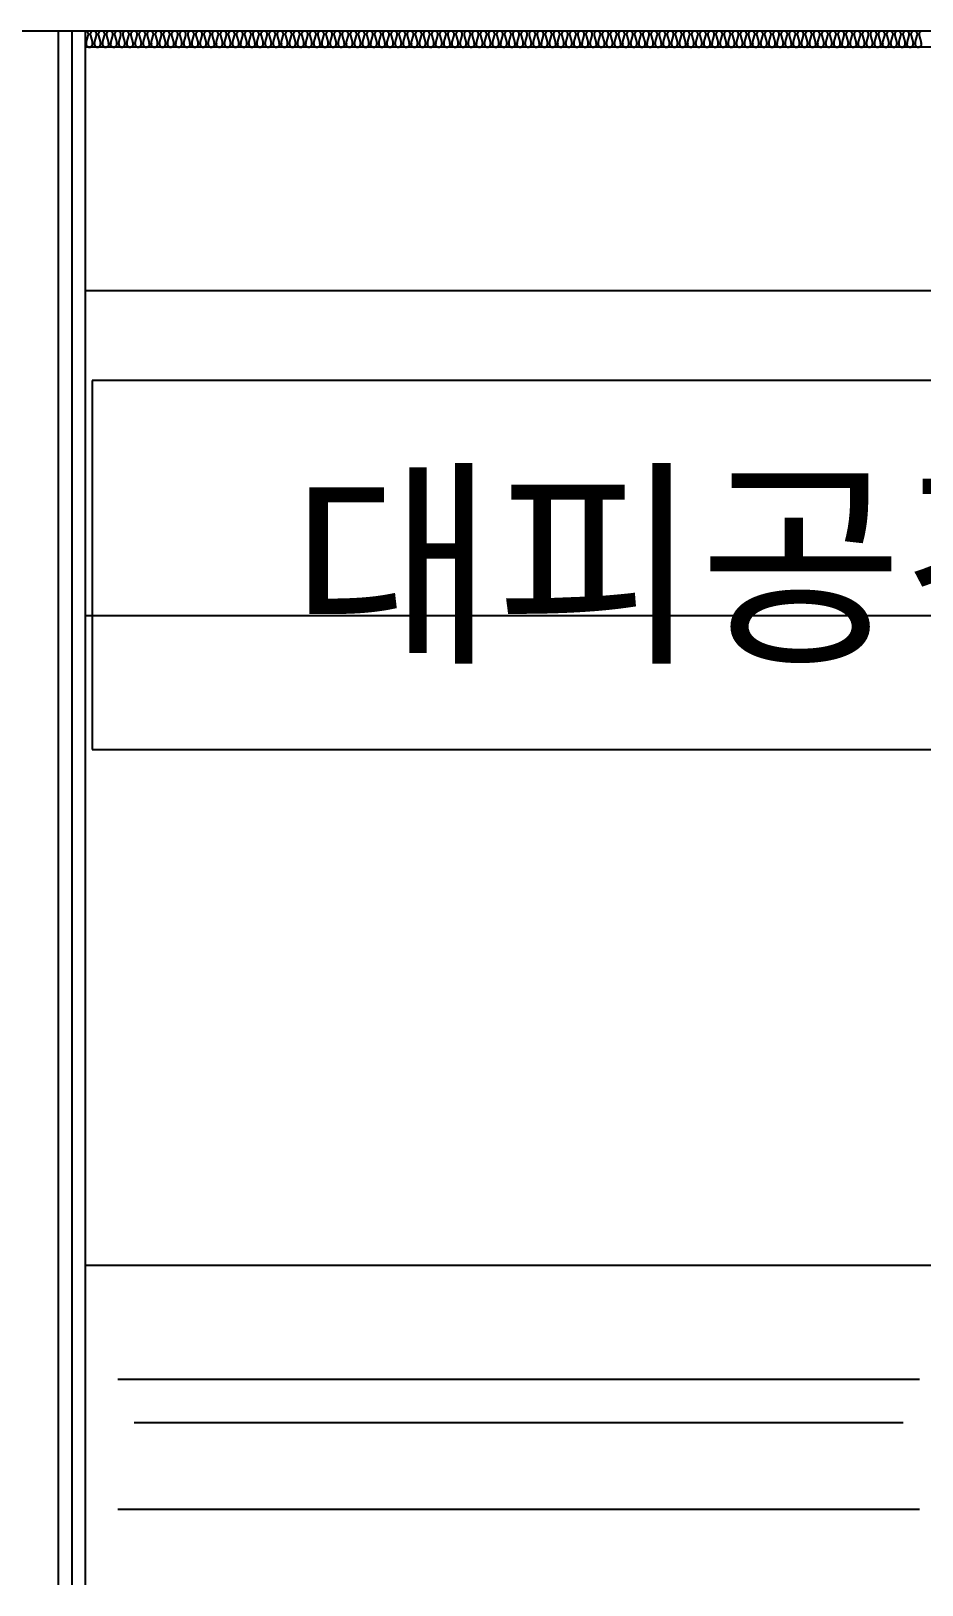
# Model space of a CAD drawing. Header units: millimetres. Extents: x 836 to 24182, y 1037 to 15910.
# Drawn here: x 21664 to 22897, y 13742 to 15895 of the extents above; entities that cross this region are included whole.
import ezdxf
from ezdxf.enums import TextEntityAlignment as Align

# ---------------------------------------------------------------- set-up
doc = ezdxf.new("R2010")
doc.units = ezdxf.units.MM
for name, color, linetype in [('A_TXT', 250, 'Continuous'), ('LEGN', 7, 'Continuous'), ('주동원본-1$0$A_DOOR', 5, 'Continuous'), ('주동원본-1$0$A_DRY', 5, 'Continuous'), ('주동원본-1$0$A_HAT_P', 179, 'Continuous'), ('주동원본-1$0$A_INS', 8, 'Continuous'), ('주동원본-1$0$AS_CON', 10, 'Continuous')]:
    doc.layers.add(name, color=color, linetype=linetype)
doc.styles.add('돋음', font='')
doc.styles.get('돋음').set_extended_font_data('Dotum')

msp = doc.modelspace()

# ---------------------------------------------------------------- linework, layer by layer
at = {"layer": 'LEGN'}
for p, q in [((23499.6, 15410.9), (21748.5, 15410.9)), ((21748.5, 15410.9), (21748.5, 14899.8)), ((21748.5, 14899.8), (23499.6, 14899.8))]:
    msp.add_line(p, q, dxfattribs=at)
at = {"layer": '주동원본-1$0$A_DOOR', "color": 8}
for p, q in [((21783.8, 14027.5), (22893.8, 14027.5)), ((21806.3, 13967.5), (22871.3, 13967.5)), ((21783.8, 13847.5), (22893.8, 13847.5))]:
    msp.add_line(p, q, dxfattribs=at)
at = {"layer": '주동원본-1$0$A_DRY'}
for p, q in [((21701.3, 15895), (21701.3, 13742.5)), ((21738.8, 15895), (21738.8, 13742.5))]:
    msp.add_line(p, q, dxfattribs=at)
at = {"layer": '주동원본-1$0$A_DRY', "color": 8}
msp.add_line((21720.1, 15895), (21720.1, 13742.5), dxfattribs=at)
at = {"layer": '주동원본-1$0$A_HAT_P', "ltscale": 0.7}
for p, q in [((23516.3, 15535), (21738.8, 15535)), ((23516.3, 15085), (21738.8, 15085)), ((23516.3, 14185), (21738.8, 14185))]:
    msp.add_line(p, q, dxfattribs=at)
at = {"layer": '주동원본-1$0$A_INS', "ltscale": 0.7}
for p, q in [((21740.2, 15878.6), (21743, 15888.9)), ((21745.9, 15888.9), (21748.7, 15878.6)), ((21751.5, 15878.6), (21754.3, 15888.9)), ((21757.1, 15888.9), (21759.9, 15878.6)), ((21762.7, 15878.6), (21765.5, 15888.9)), ((21768.4, 15888.9), (21771.2, 15878.6)), ((21774, 15878.6), (21776.8, 15888.9)), ((21779.6, 15888.9), (21782.4, 15878.6)), ((21785.2, 15878.6), (21788, 15888.9)), ((21790.9, 15888.9), (21793.7, 15878.6)), ((21796.5, 15878.6), (21799.3, 15888.9)), ((21802.1, 15888.9), (21804.9, 15878.6)), ((21807.7, 15878.6), (21810.5, 15888.9)), ((21813.4, 15888.9), (21816.2, 15878.6)), ((21819, 15878.6), (21821.8, 15888.9)), ((21824.6, 15888.9), (21827.4, 15878.6)), ((21830.2, 15878.6), (21833, 15888.9)), ((21835.9, 15888.9), (21838.7, 15878.6)), ((21841.5, 15878.6), (21844.3, 15888.9)), ((21847.1, 15888.9), (21849.9, 15878.6)), ((21852.7, 15878.6), (21855.5, 15888.9)), ((21858.4, 15888.9), (21861.2, 15878.6)), ((21864, 15878.6), (21866.8, 15888.9)), ((21869.6, 15888.9), (21872.4, 15878.6)), ((21875.2, 15878.6), (21878, 15888.9)), ((21880.9, 15888.9), (21883.7, 15878.6)), ((21886.5, 15878.6), (21889.3, 15888.9)), ((21892.1, 15888.9), (21894.9, 15878.6)), ((21897.7, 15878.6), (21900.5, 15888.9)), ((21903.4, 15888.9), (21906.2, 15878.6)), ((21909, 15878.6), (21911.8, 15888.9)), ((21914.6, 15888.9), (21917.4, 15878.6)), ((21920.2, 15878.6), (21923, 15888.9)), ((21925.9, 15888.9), (21928.7, 15878.6)), ((21931.5, 15878.6), (21934.3, 15888.9)), ((21937.1, 15888.9), (21939.9, 15878.6)), ((21942.7, 15878.6), (21945.5, 15888.9)), ((21948.4, 15888.9), (21951.2, 15878.6)), ((21954, 15878.6), (21956.8, 15888.9)), ((21959.6, 15888.9), (21962.4, 15878.6)), ((21965.2, 15878.6), (21968, 15888.9)), ((21970.9, 15888.9), (21973.7, 15878.6)), ((21976.5, 15878.6), (21979.3, 15888.9)), ((21982.1, 15888.9), (21984.9, 15878.6)), ((21987.7, 15878.6), (21990.5, 15888.9)), ((21993.4, 15888.9), (21996.2, 15878.6)), ((21999, 15878.6), (22001.8, 15888.9)), ((22004.6, 15888.9), (22007.4, 15878.6)), ((22010.2, 15878.6), (22013, 15888.9)), ((22015.9, 15888.9), (22018.7, 15878.6)), ((22021.5, 15878.6), (22024.3, 15888.9)), ((22027.1, 15888.9), (22029.9, 15878.6)), ((22032.7, 15878.6), (22035.5, 15888.9)), ((22038.4, 15888.9), (22041.2, 15878.6)), ((22044, 15878.6), (22046.8, 15888.9)), ((22049.6, 15888.9), (22052.4, 15878.6)), ((22055.2, 15878.6), (22058, 15888.9)), ((22060.9, 15888.9), (22063.7, 15878.6)), ((22066.5, 15878.6), (22069.3, 15888.9)), ((22072.1, 15888.9), (22074.9, 15878.6)), ((22077.7, 15878.6), (22080.5, 15888.9)), ((22083.4, 15888.9), (22086.2, 15878.6)), ((22089, 15878.6), (22091.8, 15888.9)), ((22094.6, 15888.9), (22097.4, 15878.6)), ((22100.2, 15878.6), (22103, 15888.9)), ((22105.9, 15888.9), (22108.7, 15878.6)), ((22111.5, 15878.6), (22114.3, 15888.9)), ((22117.1, 15888.9), (22119.9, 15878.6)), ((22122.7, 15878.6), (22125.5, 15888.9)), ((22128.4, 15888.9), (22131.2, 15878.6)), ((22134, 15878.6), (22136.8, 15888.9)), ((22139.6, 15888.9), (22142.4, 15878.6)), ((22145.2, 15878.6), (22148, 15888.9)), ((22150.9, 15888.9), (22153.7, 15878.6)), ((22156.5, 15878.6), (22159.3, 15888.9)), ((22162.1, 15888.9), (22164.9, 15878.6)), ((22167.7, 15878.6), (22170.5, 15888.9)), ((22173.4, 15888.9), (22176.2, 15878.6)), ((22179, 15878.6), (22181.8, 15888.9)), ((22184.6, 15888.9), (22187.4, 15878.6)), ((22190.2, 15878.6), (22193, 15888.9)), ((22195.9, 15888.9), (22198.7, 15878.6)), ((22201.5, 15878.6), (22204.3, 15888.9)), ((22207.1, 15888.9), (22209.9, 15878.6)), ((22212.7, 15878.6), (22215.5, 15888.9)), ((22218.4, 15888.9), (22221.2, 15878.6)), ((22224, 15878.6), (22226.8, 15888.9)), ((22229.6, 15888.9), (22232.4, 15878.6)), ((22235.2, 15878.6), (22238, 15888.9)), ((22240.9, 15888.9), (22243.7, 15878.6)), ((22246.5, 15878.6), (22249.3, 15888.9)), ((22252.1, 15888.9), (22254.9, 15878.6)), ((22257.7, 15878.6), (22260.5, 15888.9)), ((22263.4, 15888.9), (22266.2, 15878.6)), ((22269, 15878.6), (22271.8, 15888.9)), ((22274.6, 15888.9), (22277.4, 15878.6)), ((22280.2, 15878.6), (22283, 15888.9)), ((22285.9, 15888.9), (22288.7, 15878.6)), ((22291.5, 15878.6), (22294.3, 15888.9)), ((22297.1, 15888.9), (22299.9, 15878.6)), ((22302.7, 15878.6), (22305.5, 15888.9)), ((22308.4, 15888.9), (22311.2, 15878.6)), ((22314, 15878.6), (22316.8, 15888.9)), ((22319.6, 15888.9), (22322.4, 15878.6)), ((22325.2, 15878.6), (22328, 15888.9)), ((22330.9, 15888.9), (22333.7, 15878.6)), ((22336.5, 15878.6), (22339.3, 15888.9)), ((22342.1, 15888.9), (22344.9, 15878.6)), ((22347.7, 15878.6), (22350.5, 15888.9)), ((22353.4, 15888.9), (22356.2, 15878.6)), ((22359, 15878.6), (22361.8, 15888.9)), ((22364.6, 15888.9), (22367.4, 15878.6)), ((22370.2, 15878.6), (22373, 15888.9)), ((22375.9, 15888.9), (22378.7, 15878.6)), ((22381.5, 15878.6), (22384.3, 15888.9)), ((22387.1, 15888.9), (22389.9, 15878.6)), ((22392.7, 15878.6), (22395.5, 15888.9)), ((22398.4, 15888.9), (22401.2, 15878.6)), ((22404, 15878.6), (22406.8, 15888.9)), ((22409.6, 15888.9), (22412.4, 15878.6)), ((22415.2, 15878.6), (22418, 15888.9)), ((22420.9, 15888.9), (22423.7, 15878.6)), ((22426.5, 15878.6), (22429.3, 15888.9)), ((22432.1, 15888.9), (22434.9, 15878.6)), ((22437.7, 15878.6), (22440.5, 15888.9)), ((22443.4, 15888.9), (22446.2, 15878.6)), ((22449, 15878.6), (22451.8, 15888.9)), ((22454.6, 15888.9), (22457.4, 15878.6)), ((22460.2, 15878.6), (22463, 15888.9)), ((22465.9, 15888.9), (22468.7, 15878.6)), ((22471.5, 15878.6), (22474.3, 15888.9)), ((22477.1, 15888.9), (22479.9, 15878.6)), ((22482.7, 15878.6), (22485.5, 15888.9)), ((22488.4, 15888.9), (22491.2, 15878.6)), ((22494, 15878.6), (22496.8, 15888.9)), ((22499.6, 15888.9), (22502.4, 15878.6)), ((22505.2, 15878.6), (22508, 15888.9)), ((22510.9, 15888.9), (22513.7, 15878.6)), ((22516.5, 15878.6), (22519.3, 15888.9)), ((22522.1, 15888.9), (22524.9, 15878.6)), ((22527.7, 15878.6), (22530.5, 15888.9)), ((22533.4, 15888.9), (22536.2, 15878.6)), ((22539, 15878.6), (22541.8, 15888.9)), ((22544.6, 15888.9), (22547.4, 15878.6)), ((22550.2, 15878.6), (22553, 15888.9)), ((22555.9, 15888.9), (22558.7, 15878.6)), ((22561.5, 15878.6), (22564.3, 15888.9)), ((22567.1, 15888.9), (22569.9, 15878.6)), ((22572.7, 15878.6), (22575.5, 15888.9)), ((22578.4, 15888.9), (22581.2, 15878.6)), ((22584, 15878.6), (22586.8, 15888.9)), ((22589.6, 15888.9), (22592.4, 15878.6)), ((22595.2, 15878.6), (22598, 15888.9)), ((22600.9, 15888.9), (22603.7, 15878.6)), ((22606.5, 15878.6), (22609.3, 15888.9)), ((22612.1, 15888.9), (22614.9, 15878.6)), ((22617.7, 15878.6), (22620.5, 15888.9)), ((22623.4, 15888.9), (22626.2, 15878.6)), ((22629, 15878.6), (22631.8, 15888.9)), ((22634.6, 15888.9), (22637.4, 15878.6)), ((22640.2, 15878.6), (22643, 15888.9)), ((22645.9, 15888.9), (22648.7, 15878.6)), ((22651.5, 15878.6), (22654.3, 15888.9)), ((22657.1, 15888.9), (22659.9, 15878.6)), ((22662.7, 15878.6), (22665.5, 15888.9)), ((22668.4, 15888.9), (22671.2, 15878.6)), ((22674, 15878.6), (22676.8, 15888.9)), ((22679.6, 15888.9), (22682.4, 15878.6)), ((22685.2, 15878.6), (22688, 15888.9)), ((22690.9, 15888.9), (22693.7, 15878.6)), ((22696.5, 15878.6), (22699.3, 15888.9)), ((22702.1, 15888.9), (22704.9, 15878.6)), ((22707.7, 15878.6), (22710.5, 15888.9)), ((22713.4, 15888.9), (22716.2, 15878.6)), ((22719, 15878.6), (22721.8, 15888.9)), ((22724.6, 15888.9), (22727.4, 15878.6)), ((22730.2, 15878.6), (22733, 15888.9)), ((22735.9, 15888.9), (22738.7, 15878.6)), ((22741.5, 15878.6), (22744.3, 15888.9)), ((22747.1, 15888.9), (22749.9, 15878.6)), ((22752.7, 15878.6), (22755.5, 15888.9)), ((22758.4, 15888.9), (22761.2, 15878.6)), ((22764, 15878.6), (22766.8, 15888.9)), ((22769.6, 15888.9), (22772.4, 15878.6)), ((22775.2, 15878.6), (22778, 15888.9)), ((22780.9, 15888.9), (22783.7, 15878.6)), ((22786.5, 15878.6), (22789.3, 15888.9)), ((22792.1, 15888.9), (22794.9, 15878.6)), ((22797.7, 15878.6), (22800.5, 15888.9)), ((22803.4, 15888.9), (22806.2, 15878.6)), ((22809, 15878.6), (22811.8, 15888.9)), ((22814.6, 15888.9), (22817.4, 15878.6)), ((22820.2, 15878.6), (22823, 15888.9)), ((22825.9, 15888.9), (22828.7, 15878.6)), ((22831.5, 15878.6), (22834.3, 15888.9)), ((22837.1, 15888.9), (22839.9, 15878.6)), ((22842.7, 15878.6), (22845.5, 15888.9)), ((22848.4, 15888.9), (22851.2, 15878.6)), ((22854, 15878.6), (22856.8, 15888.9)), ((22859.6, 15888.9), (22862.4, 15878.6)), ((22865.2, 15878.6), (22868, 15888.9)), ((22870.9, 15888.9), (22873.7, 15878.6)), ((22876.5, 15878.6), (22879.3, 15888.9)), ((22882.1, 15888.9), (22884.9, 15878.6)), ((22887.7, 15878.6), (22890.5, 15888.9)), ((22893.4, 15888.9), (22896.2, 15878.6))]:
    msp.add_line(p, q, dxfattribs=at)
at = {"layer": '주동원본-1$0$A_INS', "ltscale": 0.5}
msp.add_line((23516.3, 15872.5), (21738.8, 15872.5), dxfattribs=at)
at = {"layer": '주동원본-1$0$A_INS', "ltscale": 0.7}
for centre, start, end in [((21738.8, 15890.5), 339.2211, 89.9931), ((21750.1, 15890.5), 90.0069, 200.7789), ((21750.1, 15890.5), 339.2211, 89.9931), ((21761.3, 15890.5), 90.0069, 200.7789), ((21761.3, 15890.5), 339.2211, 89.9931), ((21772.6, 15890.5), 90.0069, 200.7789), ((21772.6, 15890.5), 339.2211, 89.9931), ((21783.8, 15890.5), 90.0069, 200.7789), ((21783.8, 15890.5), 339.2211, 89.9931), ((21795.1, 15890.5), 90.0069, 200.7789), ((21795.1, 15890.5), 339.2211, 89.9931), ((21806.3, 15890.5), 90.0069, 200.7789), ((21806.3, 15890.5), 339.2211, 89.9931), ((21817.6, 15890.5), 90.0069, 200.7789), ((21817.6, 15890.5), 339.2211, 89.9931), ((21828.8, 15890.5), 90.0069, 200.7789), ((21828.8, 15890.5), 339.2211, 89.9931), ((21840.1, 15890.5), 90.0069, 200.7789), ((21840.1, 15890.5), 339.2211, 89.9931), ((21851.3, 15890.5), 90.0069, 200.7789), ((21851.3, 15890.5), 339.2211, 89.9931), ((21862.6, 15890.5), 90.0069, 200.7789), ((21862.6, 15890.5), 339.2211, 89.9931), ((21873.8, 15890.5), 90.0069, 200.7789), ((21873.8, 15890.5), 339.2211, 89.9931), ((21885.1, 15890.5), 90.0069, 200.7789), ((21885.1, 15890.5), 339.2211, 89.9931), ((21896.3, 15890.5), 90.0069, 200.7789), ((21896.3, 15890.5), 339.2211, 89.9931), ((21907.6, 15890.5), 90.0069, 200.7789), ((21907.6, 15890.5), 339.2211, 89.9931), ((21918.8, 15890.5), 90.0069, 200.7789), ((21918.8, 15890.5), 339.2211, 89.9931), ((21930.1, 15890.5), 90.0069, 200.7789), ((21930.1, 15890.5), 339.2211, 89.9931), ((21941.3, 15890.5), 90.0069, 200.7789), ((21941.3, 15890.5), 339.2211, 89.9931), ((21952.6, 15890.5), 90.0069, 200.7789), ((21952.6, 15890.5), 339.2211, 89.9931), ((21963.8, 15890.5), 90.0069, 200.7789), ((21963.8, 15890.5), 339.2211, 89.9931), ((21975.1, 15890.5), 90.0069, 200.7789), ((21975.1, 15890.5), 339.2211, 89.9931), ((21986.3, 15890.5), 90.0069, 200.7789), ((21986.3, 15890.5), 339.2211, 89.9931), ((21997.6, 15890.5), 90.0069, 200.7789), ((21997.6, 15890.5), 339.2211, 89.9931), ((22008.8, 15890.5), 90.0069, 200.7789), ((22008.8, 15890.5), 339.2211, 89.9931), ((22020.1, 15890.5), 90.0069, 200.7789), ((22020.1, 15890.5), 339.2211, 89.9931), ((22031.3, 15890.5), 90.0069, 200.7789), ((22031.3, 15890.5), 339.2211, 89.9931), ((22042.6, 15890.5), 90.0069, 200.7789), ((22042.6, 15890.5), 339.2211, 89.9931), ((22053.8, 15890.5), 90.0069, 200.7789), ((22053.8, 15890.5), 339.2211, 89.9931), ((22065.1, 15890.5), 90.0069, 200.7789), ((22065.1, 15890.5), 339.2211, 89.9931), ((22076.3, 15890.5), 90.0069, 200.7789), ((22076.3, 15890.5), 339.2211, 89.9931), ((22087.6, 15890.5), 90.0069, 200.7789), ((22087.6, 15890.5), 339.2211, 89.9931), ((22098.8, 15890.5), 90.0069, 200.7789), ((22098.8, 15890.5), 339.2211, 89.9931), ((22110.1, 15890.5), 90.0069, 200.7789), ((22110.1, 15890.5), 339.2211, 89.9931), ((22121.3, 15890.5), 90.0069, 200.7789), ((22121.3, 15890.5), 339.2211, 89.9931), ((22132.6, 15890.5), 90.0069, 200.7789), ((22132.6, 15890.5), 339.2211, 89.9931), ((22143.8, 15890.5), 90.0069, 200.7789), ((22143.8, 15890.5), 339.2211, 89.9931), ((22155.1, 15890.5), 90.0069, 200.7789), ((22155.1, 15890.5), 339.2211, 89.9931), ((22166.3, 15890.5), 90.0069, 200.7789), ((22166.3, 15890.5), 339.2211, 89.9931), ((22177.6, 15890.5), 90.0069, 200.7789), ((22177.6, 15890.5), 339.2211, 89.9931), ((22188.8, 15890.5), 90.0069, 200.7789), ((22188.8, 15890.5), 339.2211, 89.9931), ((22200.1, 15890.5), 90.0069, 200.7789), ((22200.1, 15890.5), 339.2211, 89.9931), ((22211.3, 15890.5), 90.0069, 200.7789), ((22211.3, 15890.5), 339.2211, 89.9931), ((22222.6, 15890.5), 90.0069, 200.7789), ((22222.6, 15890.5), 339.2211, 89.9931), ((22233.8, 15890.5), 90.0069, 200.7789), ((22233.8, 15890.5), 339.2211, 89.9931), ((22245.1, 15890.5), 90.0069, 200.7789), ((22245.1, 15890.5), 339.2211, 89.9931), ((22256.3, 15890.5), 90.0069, 200.7789), ((22256.3, 15890.5), 339.2211, 89.9931), ((22267.6, 15890.5), 90.0069, 200.7789), ((22267.6, 15890.5), 339.2211, 89.9931), ((22278.8, 15890.5), 90.0069, 200.7789), ((22278.8, 15890.5), 339.2211, 89.9931), ((22290.1, 15890.5), 90.0069, 200.7789), ((22290.1, 15890.5), 339.2211, 89.9931), ((22301.3, 15890.5), 90.0069, 200.7789), ((22301.3, 15890.5), 339.2211, 89.9931), ((22312.6, 15890.5), 90.0069, 200.7789), ((22312.6, 15890.5), 339.2211, 89.9931), ((22323.8, 15890.5), 90.0069, 200.7789), ((22323.8, 15890.5), 339.2211, 89.9931), ((22335.1, 15890.5), 90.0069, 200.7789), ((22335.1, 15890.5), 339.2211, 89.9931), ((22346.3, 15890.5), 90.0069, 200.7789), ((22346.3, 15890.5), 339.2211, 89.9931), ((22357.6, 15890.5), 90.0069, 200.7789), ((22357.6, 15890.5), 339.2211, 89.9931), ((22368.8, 15890.5), 90.0069, 200.7789), ((22368.8, 15890.5), 339.2211, 89.9931), ((22380.1, 15890.5), 90.0069, 200.7789), ((22380.1, 15890.5), 339.2211, 89.9931), ((22391.3, 15890.5), 90.0069, 200.7789), ((22391.3, 15890.5), 339.2211, 89.9931), ((22402.6, 15890.5), 90.0069, 200.7789), ((22402.6, 15890.5), 339.2211, 89.9931), ((22413.8, 15890.5), 90.0069, 200.7789), ((22413.8, 15890.5), 339.2211, 89.9931), ((22425.1, 15890.5), 90.0069, 200.7789), ((22425.1, 15890.5), 339.2211, 89.9931), ((22436.3, 15890.5), 90.0069, 200.7789), ((22436.3, 15890.5), 339.2211, 89.9931), ((22447.6, 15890.5), 90.0069, 200.7789), ((22447.6, 15890.5), 339.2211, 89.9931), ((22458.8, 15890.5), 90.0069, 200.7789), ((22458.8, 15890.5), 339.2211, 89.9931), ((22470.1, 15890.5), 90.0069, 200.7789), ((22470.1, 15890.5), 339.2211, 89.9931), ((22481.3, 15890.5), 90.0069, 200.7789), ((22481.3, 15890.5), 339.2211, 89.9931), ((22492.6, 15890.5), 90.0069, 200.7789), ((22492.6, 15890.5), 339.2211, 89.9931), ((22503.8, 15890.5), 90.0069, 200.7789), ((22503.8, 15890.5), 339.2211, 89.9931), ((22515.1, 15890.5), 90.0069, 200.7789), ((22515.1, 15890.5), 339.2211, 89.9931), ((22526.3, 15890.5), 90.0069, 200.7789), ((22526.3, 15890.5), 339.2211, 89.9931), ((22537.6, 15890.5), 90.0069, 200.7789), ((22537.6, 15890.5), 339.2211, 89.9931), ((22548.8, 15890.5), 90.0069, 200.7789), ((22548.8, 15890.5), 339.2211, 89.9931), ((22560.1, 15890.5), 90.0069, 200.7789), ((22560.1, 15890.5), 339.2211, 89.9931), ((22571.3, 15890.5), 90.0069, 200.7789), ((22571.3, 15890.5), 339.2211, 89.9931), ((22582.6, 15890.5), 90.0069, 200.7789), ((22582.6, 15890.5), 339.2211, 89.9931), ((22593.8, 15890.5), 90.0069, 200.7789), ((22593.8, 15890.5), 339.2211, 89.9931), ((22605.1, 15890.5), 90.0069, 200.7789), ((22605.1, 15890.5), 339.2211, 89.9931), ((22616.3, 15890.5), 90.0069, 200.7789), ((22616.3, 15890.5), 339.2211, 89.9931), ((22627.6, 15890.5), 90.0069, 200.7789), ((22627.6, 15890.5), 339.2211, 89.9931), ((22638.8, 15890.5), 90.0069, 200.7789), ((22638.8, 15890.5), 339.2211, 89.9931), ((22650.1, 15890.5), 90.0069, 200.7789), ((22650.1, 15890.5), 339.2211, 89.9931), ((22661.3, 15890.5), 90.0069, 200.7789), ((22661.3, 15890.5), 339.2211, 89.9931), ((22672.6, 15890.5), 90.0069, 200.7789), ((22672.6, 15890.5), 339.2211, 89.9931), ((22683.8, 15890.5), 90.0069, 200.7789), ((22683.8, 15890.5), 339.2211, 89.9931), ((22695.1, 15890.5), 90.0069, 200.7789), ((22695.1, 15890.5), 339.2211, 89.9931), ((22706.3, 15890.5), 90.0069, 200.7789), ((22706.3, 15890.5), 339.2211, 89.9931), ((22717.6, 15890.5), 90.0069, 200.7789), ((22717.6, 15890.5), 339.2211, 89.9931), ((22728.8, 15890.5), 90.0069, 200.7789), ((22728.8, 15890.5), 339.2211, 89.9931), ((22740.1, 15890.5), 90.0069, 200.7789), ((22740.1, 15890.5), 339.2211, 89.9931), ((22751.3, 15890.5), 90.0069, 200.7789), ((22751.3, 15890.5), 339.2211, 89.9931), ((22762.6, 15890.5), 90.0069, 200.7789), ((22762.6, 15890.5), 339.2211, 89.9931), ((22773.8, 15890.5), 90.0069, 200.7789), ((22773.8, 15890.5), 339.2211, 89.9931), ((22785.1, 15890.5), 90.0069, 200.7789), ((22785.1, 15890.5), 339.2211, 89.9931), ((22796.3, 15890.5), 90.0069, 200.7789), ((22796.3, 15890.5), 339.2211, 89.9931), ((22807.6, 15890.5), 90.0069, 200.7789), ((22807.6, 15890.5), 339.2211, 89.9931), ((22818.8, 15890.5), 90.0069, 200.7789), ((22818.8, 15890.5), 339.2211, 89.9931), ((22830.1, 15890.5), 90.0069, 200.7789), ((22830.1, 15890.5), 339.2211, 89.9931), ((22841.3, 15890.5), 90.0069, 200.7789), ((22841.3, 15890.5), 339.2211, 89.9931), ((22852.6, 15890.5), 90.0069, 200.7789), ((22852.6, 15890.5), 339.2211, 89.9931), ((22863.8, 15890.5), 90.0069, 200.7789), ((22863.8, 15890.5), 339.2211, 89.9931), ((22875.1, 15890.5), 90.0069, 200.7789), ((22875.1, 15890.5), 339.2211, 89.9931), ((22886.3, 15890.5), 90.0069, 200.7789), ((22886.3, 15890.5), 339.2211, 89.9931), ((22897.6, 15890.5), 90.0069, 200.7789), ((21744.5, 15877), 159.2142, 20.7858), ((21755.7, 15877), 159.2142, 20.7858), ((21767, 15877), 159.2142, 20.7858), ((21778.2, 15877), 159.2142, 20.7858), ((21789.5, 15877), 159.2142, 20.7858), ((21800.7, 15877), 159.2142, 20.7858), ((21812, 15877), 159.2142, 20.7858), ((21823.2, 15877), 159.2142, 20.7858), ((21834.5, 15877), 159.2142, 20.7858), ((21845.7, 15877), 159.2142, 20.7858), ((21857, 15877), 159.2142, 20.7858), ((21868.2, 15877), 159.2142, 20.7858), ((21879.5, 15877), 159.2142, 20.7858), ((21890.7, 15877), 159.2142, 20.7858), ((21902, 15877), 159.2142, 20.7858), ((21913.2, 15877), 159.2142, 20.7858), ((21924.5, 15877), 159.2142, 20.7858), ((21935.7, 15877), 159.2142, 20.7858), ((21947, 15877), 159.2142, 20.7858), ((21958.2, 15877), 159.2142, 20.7858), ((21969.5, 15877), 159.2142, 20.7858), ((21980.7, 15877), 159.2142, 20.7858), ((21992, 15877), 159.2142, 20.7858), ((22003.2, 15877), 159.2142, 20.7858), ((22014.5, 15877), 159.2142, 20.7858), ((22025.7, 15877), 159.2142, 20.7858), ((22037, 15877), 159.2142, 20.7858), ((22048.2, 15877), 159.2142, 20.7858), ((22059.5, 15877), 159.2142, 20.7858), ((22070.7, 15877), 159.2142, 20.7858), ((22082, 15877), 159.2142, 20.7858), ((22093.2, 15877), 159.2142, 20.7858), ((22104.5, 15877), 159.2142, 20.7858), ((22115.7, 15877), 159.2142, 20.7858), ((22127, 15877), 159.2142, 20.7858), ((22138.2, 15877), 159.2142, 20.7858), ((22149.5, 15877), 159.2142, 20.7858), ((22160.7, 15877), 159.2142, 20.7858), ((22172, 15877), 159.2142, 20.7858), ((22183.2, 15877), 159.2142, 20.7858), ((22194.5, 15877), 159.2142, 20.7858), ((22205.7, 15877), 159.2142, 20.7858), ((22217, 15877), 159.2142, 20.7858), ((22228.2, 15877), 159.2142, 20.7858), ((22239.5, 15877), 159.2142, 20.7858), ((22250.7, 15877), 159.2142, 20.7858), ((22262, 15877), 159.2142, 20.7858), ((22273.2, 15877), 159.2142, 20.7858), ((22284.5, 15877), 159.2142, 20.7858), ((22295.7, 15877), 159.2142, 20.7858), ((22307, 15877), 159.2142, 20.7858), ((22318.2, 15877), 159.2142, 20.7858), ((22329.5, 15877), 159.2142, 20.7858), ((22340.7, 15877), 159.2142, 20.7858), ((22352, 15877), 159.2142, 20.7858), ((22363.2, 15877), 159.2142, 20.7858), ((22374.5, 15877), 159.2142, 20.7858), ((22385.7, 15877), 159.2142, 20.7858), ((22397, 15877), 159.2142, 20.7858), ((22408.2, 15877), 159.2142, 20.7858), ((22419.5, 15877), 159.2142, 20.7858), ((22430.7, 15877), 159.2142, 20.7858), ((22442, 15877), 159.2142, 20.7858), ((22453.2, 15877), 159.2142, 20.7858), ((22464.5, 15877), 159.2142, 20.7858), ((22475.7, 15877), 159.2142, 20.7858), ((22487, 15877), 159.2142, 20.7858), ((22498.2, 15877), 159.2142, 20.7858), ((22509.5, 15877), 159.2142, 20.7858), ((22520.7, 15877), 159.2142, 20.7858), ((22532, 15877), 159.2142, 20.7858), ((22543.2, 15877), 159.2142, 20.7858), ((22554.5, 15877), 159.2142, 20.7858), ((22565.7, 15877), 159.2142, 20.7858), ((22577, 15877), 159.2142, 20.7858), ((22588.2, 15877), 159.2142, 20.7858), ((22599.5, 15877), 159.2142, 20.7858), ((22610.7, 15877), 159.2142, 20.7858), ((22622, 15877), 159.2142, 20.7858), ((22633.2, 15877), 159.2142, 20.7858), ((22644.5, 15877), 159.2142, 20.7858), ((22655.7, 15877), 159.2142, 20.7858), ((22667, 15877), 159.2142, 20.7858), ((22678.2, 15877), 159.2142, 20.7858), ((22689.5, 15877), 159.2142, 20.7858), ((22700.7, 15877), 159.2142, 20.7858), ((22712, 15877), 159.2142, 20.7858), ((22723.2, 15877), 159.2142, 20.7858), ((22734.5, 15877), 159.2142, 20.7858), ((22745.7, 15877), 159.2142, 20.7858), ((22757, 15877), 159.2142, 20.7858), ((22768.2, 15877), 159.2142, 20.7858), ((22779.5, 15877), 159.2142, 20.7858), ((22790.7, 15877), 159.2142, 20.7858), ((22802, 15877), 159.2142, 20.7858), ((22813.2, 15877), 159.2142, 20.7858), ((22824.5, 15877), 159.2142, 20.7858), ((22835.7, 15877), 159.2142, 20.7858), ((22847, 15877), 159.2142, 20.7858), ((22858.2, 15877), 159.2142, 20.7858), ((22869.5, 15877), 159.2142, 20.7858), ((22880.7, 15877), 159.2142, 20.7858), ((22892, 15877), 159.2142, 20.7858)]:
    msp.add_arc(centre, 4.5, start, end, dxfattribs=at)
at = {"layer": '주동원본-1$0$AS_CON', "ltscale": 0.5}
msp.add_line((23538.8, 15895), (21626.3, 15895), dxfattribs=at)

# ---------------------------------------------------------------- texts
at = {"layer": 'A_TXT', "linetype": 'Continuous', "style": '돋음'}
msp.add_text('대피공간', height=225, dxfattribs=at).set_placement((22024, 15155.3), align=Align.MIDDLE_LEFT)

doc.saveas('drawing.dxf')
